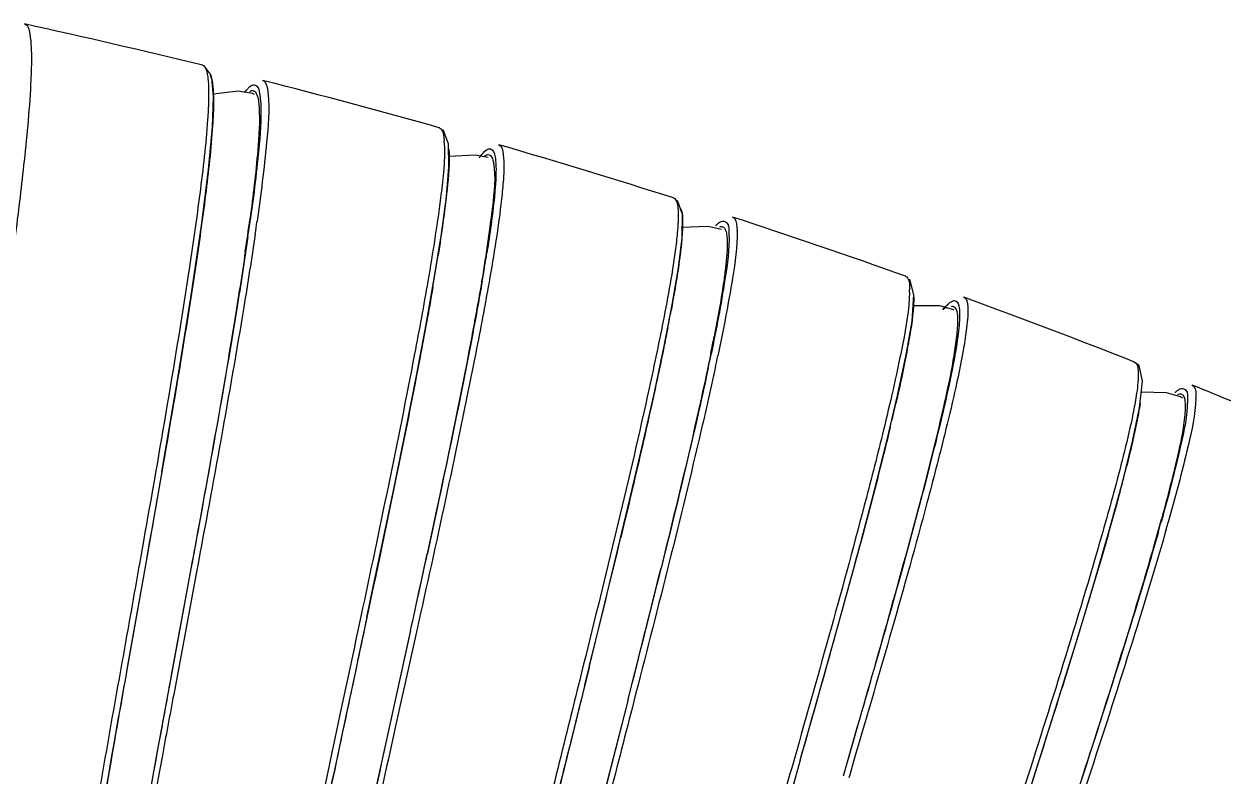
# Model space of a CAD drawing. Header units: millimetres. Extents: x 601 to 1195, y -13 to 407.
# Drawn here: x 1053.07 to 1067.72, y 325.05 to 334.24 of the extents above; entities that cross this region are included whole.
import ezdxf

# ---------------------------------------------------------------- set-up
doc = ezdxf.new("R2010")
doc.units = ezdxf.units.MM
doc.header["$LTSCALE"] = 0.1

msp = doc.modelspace()

# ---------------------------------------------------------------- linework, layer by layer
at = {"color": 7, "linetype": 'Continuous'}
for p, q in [((1055.2669, 333.7287), (1055.2442, 333.7358)), ((1055.3539, 333.6164), (1055.2669, 333.7287)), ((1055.6829, 333.4174), (1055.3815, 333.3826)), ((1055.8603, 333.389), (1055.6829, 333.4174)), ((1055.7638, 333.4028), (1055.7833, 333.4286)), ((1055.7833, 333.4286), (1055.8009, 333.4493)), ((1055.8858, 333.3788), (1055.8604, 333.3889)), ((1058.257, 332.7765), (1058.1896, 332.9452)), ((1058.2608, 332.4933), (1058.257, 332.7765)), ((1058.5815, 332.6389), (1058.2591, 332.6186)), ((1058.7409, 332.6064), (1058.5815, 332.6389)), ((1061.1157, 331.9107), (1061.0553, 332.0829)), ((1061.1093, 331.6256), (1061.1157, 331.9107)), ((1061.4246, 331.7666), (1061.0981, 331.7535)), ((1061.5933, 331.7272), (1061.4246, 331.7666)), ((1061.6384, 331.7266), (1061.6422, 331.717)), ((1063.9441, 330.9321), (1063.8936, 331.1202)), ((1058.6528, 331.0521), (1058.6442, 331.0016)), ((1064.2586, 330.7949), (1063.934, 330.797)), ((1064.4145, 330.752), (1064.2586, 330.7949)), ((1064.3265, 330.7762), (1064.3136, 330.7608)), ((1060.9794, 330.7595), (1060.9753, 330.7377)), ((1064.4335, 330.7425), (1064.4145, 330.752)), ((1066.6947, 330.0656), (1066.6275, 330.1102)), ((1066.7369, 329.8739), (1066.6947, 330.0656)), ((1066.7008, 329.5491), (1066.7369, 329.8739)), ((1067.0312, 329.7339), (1066.7221, 329.7407)), ((1067.201, 329.6822), (1067.0312, 329.7339)), ((1067.2262, 329.6686), (1067.2011, 329.6822)), ((1060.7344, 329.5723), (1060.7126, 329.4742)), ((1063.6539, 329.312), (1063.6415, 329.2606)), ((1063.6415, 329.2606), (1063.6331, 329.2258)), ((1054.7508, 328.7685), (1054.5668, 327.7205)), ((1058.0722, 328.126), (1057.9949, 327.7654)), ((1058.076, 328.1373), (1057.997, 327.7707)), ((1060.3952, 328.1058), (1060.3617, 327.9659)), ((1054.5267, 327.9198), (1054.4945, 327.7378)), ((1054.5984, 327.8992), (1054.5675, 327.7248)), ((1063.3017, 327.9362), (1063.2868, 327.8806)), ((1054.5668, 327.7205), (1054.3305, 326.3907)), ((1054.5668, 327.7205), (1054.3336, 326.4006)), ((1060.883, 327.7133), (1060.8524, 327.5891)), ((1060.8886, 327.7281), (1060.8571, 327.601)), ((1055.1067, 327.5807), (1054.8671, 326.2833)), ((1055.1068, 327.5815), (1054.8697, 326.2966)), ((1055.1796, 327.5673), (1054.8962, 326.0477)), ((1066.2181, 327.6572), (1066.1882, 327.5553)), ((1057.2565, 326.9852), (1057.3035, 327.2072)), ((1057.9142, 327.0395), (1057.8638, 326.8111)), ((1057.7915, 326.8275), (1057.3521, 324.8262)), ((1057.7914, 326.8271), (1057.7639, 326.7017)), ((1057.7639, 326.7017), (1057.4534, 325.2892)), ((1054.3305, 326.3907), (1054.2972, 326.2027)), ((1059.9067, 326.4148), (1059.8479, 326.177)), ((1059.9802, 326.4029), (1059.9699, 326.3612)), ((1059.9196, 326.1583), (1059.9698, 326.3612)), ((1059.9699, 326.3612), (1059.9198, 326.1592)), ((1062.8641, 326.3432), (1062.823, 326.1966)), ((1065.7631, 326.1568), (1065.7511, 326.1182)), ((1060.4491, 325.9833), (1059.9238, 323.9248)), ((1060.4492, 325.9839), (1060.1495, 324.8107)), ((1062.5537, 325.2437), (1062.6881, 325.718)), ((1063.2202, 325.5455), (1063.1959, 325.4615)), ((1063.2212, 325.5472), (1063.1967, 325.4626)), ((1063.1967, 325.4626), (1063.0767, 325.05)), ((1063.1959, 325.4615), (1063.0767, 325.05)), ((1062.4824, 325.2639), (1062.4703, 325.2212)), ((1063.2272, 325.2999), (1063.1588, 325.0663)), ((1063.1588, 325.0663), (1063.1479, 325.0291))]:
    msp.add_line(p, q, dxfattribs=at)
for points in [[(1055.3846, 333.3478), (1055.3635, 333.5813), (1055.3539, 333.6164)], [(1054.7508, 328.7685), (1054.9457, 329.9103), (1055.109, 330.9208), (1055.2354, 331.7755), (1055.3227, 332.4623), (1055.3714, 332.9818), (1055.3846, 333.3478)], [(1057.3035, 327.2072), (1057.4495, 327.9002), (1057.5937, 328.5946), (1057.7328, 329.2784), (1057.8634, 329.9403), (1057.9822, 330.5692), (1058.0853, 331.1524), (1058.1691, 331.6772), (1058.2291, 332.1291), (1058.2608, 332.4933)], [(1060.8864, 330.2833), (1060.9886, 330.8075), (1061.0646, 331.26), (1061.1093, 331.6256)], [(1063.8506, 330.1987), (1063.92, 330.6098), (1063.9441, 330.9321)], [(1060.6224, 329.0754), (1060.763, 329.7018), (1060.8864, 330.2833)], [(1063.6085, 329.1247), (1063.7444, 329.698), (1063.8506, 330.1987)], [(1066.4917, 328.6358), (1066.616, 329.1362), (1066.7008, 329.5491)], [(1060.3062, 327.7351), (1060.4689, 328.4161), (1060.6224, 329.0754)], [(1063.2723, 327.8264), (1063.4492, 328.4957), (1063.6085, 329.1247)], [(1066.1537, 327.438), (1066.3353, 328.0642), (1066.4917, 328.6358)], [(1059.9698, 326.3612), (1060.138, 327.044), (1060.3062, 327.7351)], [(1062.6881, 325.718), (1062.8869, 326.4246), (1063.0832, 327.1316), (1063.2723, 327.8264)], [(1065.7403, 326.0836), (1065.9535, 326.7732), (1066.1537, 327.438)], [(1054.8697, 326.2966), (1054.6839, 325.285), (1054.5079, 324.3019)], [(1065.1552, 324.2397), (1065.2972, 324.6831), (1065.5198, 325.3826), (1065.7403, 326.0836)]]:
    msp.add_lwpolyline(points, dxfattribs=at)
for centre, radius, start, end in [((1034.1562, 247.7852), 88.5, 76.212104, 77.658148), ((1034.1562, 247.7852), 88.4997, 74.275274, 75.721318), ((1058.1305, 332.9362), 0.038, 69.20358, 73.95274), ((1057.268, 332.7372), 0.9368, 4.10946, 4.51209), ((1057.1746, 332.7306), 1.0305, 3.22506, 4.10154), ((1034.1562, 247.7852), 88.4997, 72.338608, 73.784652), ((1021.9004, 336.4564), 34.2381, 351.60335, 352.2888), ((1021.9486, 336.5541), 34.2101, 351.74312, 352.08631), ((1020.5086, 336.8842), 35.7658, 351.62015, 351.87535), ((1061.8602, 331.4604), 0.4619, 134.64178, 137.42458), ((1034.1562, 247.7852), 88.4997, 70.401943, 71.847986), ((1060.8799, 331.6835), 0.902, 1.90645, 2.38502), ((1027.3108, 336.3499), 31.2102, 350.17688, 350.90194), ((1034.0508, 335.353), 24.9814, 350.18785, 351.00746), ((1063.8277, 331.1221), 0.0381, 63.34576, 70.08924), ((1062.8351, 330.9817), 1.0555, 358.77443, 0.49492), ((1034.1562, 247.7852), 88.4999, 68.465274, 69.911318), ((1037.8357, 335.0552), 23.539, 348.92527, 349.43084), ((1036.9171, 335.2338), 25.0514, 348.45641, 348.92565), ((1028.8381, 336.9936), 33.3258, 347.93547, 348.24515), ((1027.4494, 337.412), 34.8548, 347.81159, 348.03157), ((1054.5871, 331.9972), 9.4358, 349.43182, 349.74721), ((1067.4752, 329.3705), 0.4996, 132.56571, 133.18772), ((1067.4404, 329.4086), 0.4481, 131.19427, 132.57894), ((1034.1562, 247.7852), 88.4996, 66.528769, 67.974813), ((1034.4925, 336.3331), 29.9947, 346.4629, 347.03076), ((1063.1854, 330.1448), 3.5643, 351.09418, 351.26184), ((1063.4002, 330.1119), 3.347, 351.25966, 351.64451), ((1066.564, 329.6852), 0.8243, 358.38117, 359.44775), ((1043.8925, 334.5634), 23.3634, 345.05888, 345.58874), ((1047.657, 333.593), 19.4758, 345.59738, 345.8572), ((1035.0532, 336.9923), 33.1071, 343.95093, 344.57702), ((1035.3249, 337.022), 32.8596, 344.12302, 344.36167), ((1033.9875, 337.526), 34.3675, 343.99797, 344.14748), ((848.4395, 378.869), 217.9498, 346.070642, 346.493584), ((934.3847, 362.4907), 133.4677, 344.286139, 344.9706), ((721.6875, 400.2289), 344.0257, 347.680596, 347.8405), ((716.4696, 401.7049), 349.4384, 347.626754, 347.785028), ((805.4944, 390.8696), 263.082, 345.721278, 346.081875), ((801.0684, 392.2599), 267.7143, 345.666678, 346.023598), ((729.5344, 419.86), 346.1996, 344.139293, 344.303162), ((867.809, 387.9173), 207.3649, 342.195199, 342.661207), ((1317.2721, 268.2087), 266.0149, 167.609315, 167.927009)]:
    msp.add_arc(centre, radius, start, end, dxfattribs=at)
for points, knots in [([(1053.0725, 334.2396), (1053.1168, 334.2302), (1053.1559, 334.0354), (1053.1574, 333.9075), (1053.1571, 333.801)], [0, 0, 0, 0, 0.2987676, 1, 1, 1, 1]), ([(1053.1571, 333.801), (1053.1568, 333.7214), (1053.1437, 333.3093), (1053.1036, 332.8987), (1053.0683, 332.568)], [0, 0, 0, 0, 0.1932812, 1, 1, 1, 1]), ([(1055.2482, 333.7347), (1055.2714, 333.7292), (1055.2924, 333.6885), (1055.3012, 333.6545), (1055.304, 333.6419)], [0, 0, 0, 0, 0.6495114, 1, 1, 1, 1]), ([(1055.304, 333.6419), (1055.3087, 333.621), (1055.3258, 333.5058), (1055.3244, 333.389), (1055.3217, 333.2942)], [0, 0, 0, 0, 0.1838974, 1, 1, 1, 1]), ([(1055.3401, 333.6157), (1055.366, 333.5734), (1055.3824, 333.4302), (1055.3843, 333.2952), (1055.3819, 333.2072)], [0, 0, 0, 0, 0.3605517, 1, 1, 1, 1]), ([(1055.9836, 333.5508), (1055.9926, 333.5485), (1056.0437, 333.5069), (1056.0443, 333.4356), (1056.0493, 333.3832)], [0, 0, 0, 0, 0.1500787, 1, 1, 1, 1]), ([(1055.8009, 333.4493), (1055.8092, 333.4586), (1055.8249, 333.4744), (1055.8431, 333.4875), (1055.8518, 333.4919)], [0, 0, 0, 0, 0.5596836, 1, 1, 1, 1]), ([(1055.8287, 333.4169), (1055.8354, 333.4207), (1055.8486, 333.4266), (1055.8633, 333.4267), (1055.8695, 333.425)], [0, 0, 0, 0, 0.5456222, 1, 1, 1, 1]), ([(1055.8518, 333.4919), (1055.8692, 333.5008), (1055.9359, 333.487), (1055.94, 333.4229), (1055.9461, 333.3899)], [0, 0, 0, 0, 0.3681065, 1, 1, 1, 1]), ([(1055.8695, 333.425), (1055.874, 333.4239), (1055.8829, 333.4196), (1055.89, 333.4129), (1055.8933, 333.409)], [0, 0, 0, 0, 0.47291, 1, 1, 1, 1]), ([(1055.8933, 333.409), (1055.9002, 333.401), (1055.9304, 333.3444), (1055.9352, 333.2792), (1055.9391, 333.2266)], [0, 0, 0, 0, 0.166184, 1, 1, 1, 1]), ([(1055.3217, 333.2942), (1055.3196, 333.2203), (1055.2987, 332.8429), (1055.2541, 332.4673), (1055.2152, 332.1659)], [0, 0, 0, 0, 0.1956601, 1, 1, 1, 1]), ([(1055.954, 333.3329), (1055.9731, 333.1459), (1055.934, 332.645), (1055.8756, 332.1516), (1055.8328, 331.844)], [0, 0, 0, 0, 0.3770676, 1, 1, 1, 1]), ([(1056.0493, 333.3832), (1056.0681, 333.1883), (1056.0243, 332.6657), (1055.9613, 332.1509), (1055.9155, 331.8295)], [0, 0, 0, 0, 0.3761991, 1, 1, 1, 1]), ([(1055.9461, 333.3899), (1055.9477, 333.3809), (1055.9507, 333.362), (1055.953, 333.3429), (1055.954, 333.3329)], [0, 0, 0, 0, 0.4753821, 1, 1, 1, 1]), ([(1055.3819, 333.2072), (1055.38, 333.1375), (1055.3613, 332.7841), (1055.3206, 332.4324), (1055.285, 332.1506)], [0, 0, 0, 0, 0.1971522, 1, 1, 1, 1]), ([(1055.9391, 333.2266), (1055.9519, 333.05), (1055.9195, 332.592), (1055.8663, 332.1393), (1055.8289, 331.8623)], [0, 0, 0, 0, 0.3878534, 1, 1, 1, 1]), ([(1058.144, 332.9717), (1058.1524, 332.9685), (1058.1972, 332.9262), (1058.198, 332.8603), (1058.2019, 332.8109)], [0, 0, 0, 0, 0.1534654, 1, 1, 1, 1]), ([(1058.2034, 332.7886), (1058.2155, 332.5747), (1058.1489, 332.0059), (1058.0631, 331.4457), (1058.0026, 331.0966)], [0, 0, 0, 0, 0.3768416, 1, 1, 1, 1]), ([(1058.2591, 332.7122), (1058.2714, 332.5466), (1058.2308, 332.1102), (1058.1707, 331.6804), (1058.1283, 331.4148)], [0, 0, 0, 0, 0.3816965, 1, 1, 1, 1]), ([(1058.6741, 332.659), (1058.6988, 332.6864), (1058.7771, 332.7581), (1058.8158, 332.6609), (1058.8226, 332.6272)], [0, 0, 0, 0, 0.5176985, 1, 1, 1, 1]), ([(1058.8696, 332.7645), (1058.9116, 332.7521), (1058.9385, 332.5654), (1058.9321, 332.4422), (1058.9254, 332.341)], [0, 0, 0, 0, 0.3011395, 1, 1, 1, 1]), ([(1053.0683, 332.568), (1053.0368, 332.273), (1052.8694, 330.8833), (1052.6624, 329.4989), (1052.498, 328.4083)], [0, 0, 0, 0, 0.212011, 1, 1, 1, 1]), ([(1058.6312, 332.6057), (1058.6383, 332.6155), (1058.6522, 332.6337), (1058.6669, 332.6511), (1058.6741, 332.659)], [0, 0, 0, 0, 0.5303515, 1, 1, 1, 1]), ([(1058.8048, 332.5413), (1058.8349, 332.3652), (1058.7752, 331.8594), (1058.7069, 331.3687), (1058.6528, 331.0521)], [0, 0, 0, 0, 0.3574583, 1, 1, 1, 1]), ([(1058.6893, 332.6217), (1058.6994, 332.6297), (1058.7183, 332.6425), (1058.7422, 332.6452), (1058.7513, 332.6425)], [0, 0, 0, 0, 0.576913, 1, 1, 1, 1]), ([(1058.7513, 332.6425), (1058.7581, 332.6405), (1058.7719, 332.6315), (1058.7805, 332.618), (1058.7844, 332.6103)], [0, 0, 0, 0, 0.4477753, 1, 1, 1, 1]), ([(1058.7844, 332.6103), (1058.7893, 332.6008), (1058.7976, 332.5781), (1058.8026, 332.5545), (1058.8048, 332.5413)], [0, 0, 0, 0, 0.4434219, 1, 1, 1, 1]), ([(1058.8226, 332.6272), (1058.8266, 332.6073), (1058.8403, 332.4973), (1058.8352, 332.3861), (1058.8295, 332.296)], [0, 0, 0, 0, 0.1832529, 1, 1, 1, 1]), ([(1058.8295, 332.296), (1058.826, 332.2387), (1058.8017, 331.9549), (1058.7606, 331.6728), (1058.7252, 331.4482)], [0, 0, 0, 0, 0.2016348, 1, 1, 1, 1]), ([(1058.9254, 332.341), (1058.9201, 332.2603), (1058.8792, 331.8389), (1058.8094, 331.421), (1058.75, 331.0838)], [0, 0, 0, 0, 0.1910953, 1, 1, 1, 1]), ([(1055.2152, 332.1659), (1055.1767, 331.868), (1054.9721, 330.4486), (1054.7239, 329.036), (1054.5267, 327.9198)], [0, 0, 0, 0, 0.2094597, 1, 1, 1, 1]), ([(1055.285, 332.1506), (1055.2476, 331.8545), (1055.0448, 330.4331), (1054.7962, 329.0189), (1054.5984, 327.8992)], [0, 0, 0, 0, 0.2079241, 1, 1, 1, 1]), ([(1061.0063, 332.1137), (1061.0088, 332.1129), (1061.0138, 332.1107), (1061.0182, 332.1075), (1061.0203, 332.1057)], [0, 0, 0, 0, 0.4894345, 1, 1, 1, 1]), ([(1061.0547, 332.0213), (1061.058, 332.0011), (1061.0678, 331.8904), (1061.0596, 331.7791), (1061.0513, 331.689)], [0, 0, 0, 0, 0.1842297, 1, 1, 1, 1]), ([(1061.0867, 331.994), (1061.1111, 331.9533), (1061.1192, 331.8129), (1061.1132, 331.6832), (1061.1055, 331.598)], [0, 0, 0, 0, 0.3563128, 1, 1, 1, 1]), ([(1061.5356, 331.7891), (1061.544, 331.7973), (1061.5597, 331.8115), (1061.5773, 331.8235), (1061.5857, 331.8277)], [0, 0, 0, 0, 0.5536428, 1, 1, 1, 1]), ([(1061.5857, 331.8277), (1061.6064, 331.8383), (1061.6942, 331.8086), (1061.6805, 331.7225), (1061.6826, 331.6763)], [0, 0, 0, 0, 0.3350807, 1, 1, 1, 1]), ([(1061.7273, 331.8805), (1061.7357, 331.8777), (1061.7814, 331.8367), (1061.7791, 331.77), (1061.7811, 331.721)], [0, 0, 0, 0, 0.1534191, 1, 1, 1, 1]), ([(1055.804, 331.6411), (1055.7614, 331.347), (1055.5486, 329.9904), (1055.3015, 328.6396), (1055.1068, 327.5815)], [0, 0, 0, 0, 0.2164933, 1, 1, 1, 1]), ([(1055.8926, 331.6719), (1055.8488, 331.3744), (1055.6308, 330.0028), (1055.3785, 328.6371), (1055.1796, 327.5673)], [0, 0, 0, 0, 0.2164945, 1, 1, 1, 1]), ([(1061.0513, 331.689), (1061.0446, 331.6149), (1060.9988, 331.2339), (1060.9277, 330.8564), (1060.8675, 330.553)], [0, 0, 0, 0, 0.1938088, 1, 1, 1, 1]), ([(1061.6826, 331.6763), (1061.6912, 331.4906), (1061.6187, 330.9948), (1061.5283, 330.5084), (1061.465, 330.2043)], [0, 0, 0, 0, 0.3743699, 1, 1, 1, 1]), ([(1061.7814, 331.7135), (1061.7879, 331.5198), (1061.7097, 331.0051), (1061.6134, 330.4996), (1061.5465, 330.1841)], [0, 0, 0, 0, 0.3753153, 1, 1, 1, 1]), ([(1061.5704, 331.7604), (1061.5762, 331.7627), (1061.5878, 331.7659), (1061.5999, 331.7647), (1061.6051, 331.763)], [0, 0, 0, 0, 0.5353491, 1, 1, 1, 1]), ([(1061.6051, 331.763), (1061.6121, 331.7606), (1061.6264, 331.7502), (1061.6347, 331.7352), (1061.6384, 331.7266)], [0, 0, 0, 0, 0.4430653, 1, 1, 1, 1]), ([(1061.6422, 331.717), (1061.6496, 331.6962), (1061.6729, 331.5567), (1061.6571, 331.4156), (1061.6446, 331.2982)], [0, 0, 0, 0, 0.1576957, 1, 1, 1, 1]), ([(1061.1055, 331.598), (1061.1004, 331.5411), (1061.0687, 331.2602), (1061.0205, 330.9814), (1060.9794, 330.7595)], [0, 0, 0, 0, 0.2018309, 1, 1, 1, 1]), ([(1055.7715, 331.4568), (1055.7296, 331.1723), (1055.5254, 329.8773), (1055.2909, 328.5874), (1055.1067, 327.5807)], [0, 0, 0, 0, 0.2193394, 1, 1, 1, 1]), ([(1061.6446, 331.2982), (1061.6382, 331.2383), (1061.6008, 330.9446), (1061.5473, 330.6532), (1061.5021, 330.4218)], [0, 0, 0, 0, 0.203653, 1, 1, 1, 1]), ([(1058.0026, 331.0966), (1057.9512, 330.7996), (1057.698, 329.4304), (1057.4104, 328.0678), (1057.184, 327.0005)], [0, 0, 0, 0, 0.2164777, 1, 1, 1, 1]), ([(1058.75, 331.0838), (1058.6992, 330.7959), (1058.4426, 329.4433), (1058.1478, 328.0983), (1057.9142, 327.0395)], [0, 0, 0, 0, 0.2123882, 1, 1, 1, 1]), ([(1058.6668, 331.0957), (1058.63, 330.8826), (1058.4487, 329.8934), (1058.2416, 328.9091), (1058.076, 328.1373)], [0, 0, 0, 0, 0.2150179, 1, 1, 1, 1]), ([(1063.8448, 331.1561), (1063.8529, 331.1521), (1063.8936, 331.1058), (1063.8901, 331.0404), (1063.8906, 330.9908)], [0, 0, 0, 0, 0.1537394, 1, 1, 1, 1]), ([(1058.0634, 331.0252), (1058.0128, 330.7322), (1057.7634, 329.3817), (1057.4798, 328.0378), (1057.2565, 326.9852)], [0, 0, 0, 0, 0.2164923, 1, 1, 1, 1]), ([(1058.6442, 331.0016), (1058.6083, 330.7934), (1058.4324, 329.832), (1058.2322, 328.8752), (1058.0722, 328.126)], [0, 0, 0, 0, 0.2161718, 1, 1, 1, 1]), ([(1063.8904, 330.9591), (1063.886, 330.7497), (1063.786, 330.2044), (1063.6663, 329.6682), (1063.5859, 329.3365)], [0, 0, 0, 0, 0.3802735, 1, 1, 1, 1]), ([(1063.9408, 330.9013), (1063.9415, 330.8656), (1063.9335, 330.6695), (1063.9008, 330.4755), (1063.8723, 330.3177)], [0, 0, 0, 0, 0.1821432, 1, 1, 1, 1]), ([(1064.3601, 330.8171), (1064.385, 330.8398), (1064.4646, 330.8955), (1064.4926, 330.8027), (1064.4972, 330.77)], [0, 0, 0, 0, 0.504639, 1, 1, 1, 1]), ([(1064.4039, 330.7891), (1064.4079, 330.7898), (1064.4159, 330.7904), (1064.4238, 330.7888), (1064.4274, 330.7874)], [0, 0, 0, 0, 0.5192332, 1, 1, 1, 1]), ([(1064.4274, 330.7874), (1064.4307, 330.7862), (1064.4373, 330.7827), (1064.4426, 330.7776), (1064.4451, 330.7747)], [0, 0, 0, 0, 0.4825267, 1, 1, 1, 1]), ([(1064.4451, 330.7747), (1064.4683, 330.748), (1064.4803, 330.6389), (1064.4756, 330.5421), (1064.4697, 330.4771)], [0, 0, 0, 0, 0.3512628, 1, 1, 1, 1]), ([(1064.4972, 330.77), (1064.4998, 330.7508), (1064.5065, 330.645), (1064.495, 330.5392), (1064.4842, 330.4536)], [0, 0, 0, 0, 0.1837594, 1, 1, 1, 1]), ([(1064.5536, 330.901), (1064.5932, 330.8865), (1064.6096, 330.7068), (1064.5955, 330.5886), (1064.583, 330.4922)], [0, 0, 0, 0, 0.3025841, 1, 1, 1, 1]), ([(1060.8675, 330.553), (1060.8098, 330.262), (1060.5138, 328.877), (1060.1754, 327.5016), (1059.9067, 326.4148)], [0, 0, 0, 0, 0.2094517, 1, 1, 1, 1]), ([(1060.9363, 330.5337), (1060.9218, 330.4596), (1060.8576, 330.1385), (1060.7888, 329.8183), (1060.7344, 329.5723)], [0, 0, 0, 0, 0.2305061, 1, 1, 1, 1]), ([(1064.4697, 330.4771), (1064.4628, 330.4019), (1064.4058, 329.9882), (1064.3113, 329.5811), (1064.2317, 329.2488)], [0, 0, 0, 0, 0.1811024, 1, 1, 1, 1]), ([(1064.583, 330.4922), (1064.5726, 330.4114), (1064.5032, 329.9862), (1064.4033, 329.5668), (1064.3196, 329.2278)], [0, 0, 0, 0, 0.1892475, 1, 1, 1, 1]), ([(1064.4842, 330.4536), (1064.4745, 330.376), (1064.4098, 329.9698), (1064.3161, 329.5691), (1064.2375, 329.2456)], [0, 0, 0, 0, 0.1902346, 1, 1, 1, 1]), ([(1061.4618, 330.2207), (1061.4248, 330.039), (1061.245, 329.2002), (1061.0439, 328.3662), (1060.883, 327.7133)], [0, 0, 0, 0, 0.2161752, 1, 1, 1, 1]), ([(1063.8629, 330.2666), (1063.8536, 330.2168), (1063.8103, 329.9943), (1063.7615, 329.7729), (1063.7221, 329.6014)], [0, 0, 0, 0, 0.223612, 1, 1, 1, 1]), ([(1061.5185, 330.0532), (1061.4547, 329.7576), (1061.1423, 328.39), (1060.7947, 327.0307), (1060.5209, 325.9649)], [0, 0, 0, 0, 0.2155824, 1, 1, 1, 1]), ([(1061.4278, 330.028), (1061.3913, 329.857), (1061.2212, 329.0881), (1061.0357, 328.3227), (1060.8886, 327.7281)], [0, 0, 0, 0, 0.2221219, 1, 1, 1, 1]), ([(1066.6414, 330.1074), (1066.6461, 330.1056), (1066.6552, 330.0995), (1066.6617, 330.0908), (1066.6645, 330.0859)], [0, 0, 0, 0, 0.467827, 1, 1, 1, 1]), ([(1066.6645, 330.0859), (1066.6699, 330.0768), (1066.6781, 330.0535), (1066.6818, 330.0294), (1066.6832, 330.0157)], [0, 0, 0, 0, 0.432625, 1, 1, 1, 1]), ([(1066.6832, 330.0157), (1066.6852, 329.9962), (1066.6883, 329.8897), (1066.6738, 329.7837), (1066.6605, 329.698)], [0, 0, 0, 0, 0.1844061, 1, 1, 1, 1]), ([(1067.1453, 329.7458), (1067.1536, 329.753), (1067.1693, 329.7657), (1067.1864, 329.7765), (1067.1946, 329.7805)], [0, 0, 0, 0, 0.548536, 1, 1, 1, 1]), ([(1067.1946, 329.7805), (1067.2158, 329.7909), (1067.3028, 329.7696), (1067.2871, 329.6826), (1067.2869, 329.639)], [0, 0, 0, 0, 0.3511511, 1, 1, 1, 1]), ([(1067.3449, 329.8262), (1067.3527, 329.8231), (1067.3932, 329.7838), (1067.3887, 329.7222), (1067.3883, 329.6772)], [0, 0, 0, 0, 0.1573859, 1, 1, 1, 1]), ([(1066.6605, 329.698), (1066.649, 329.6243), (1066.5778, 329.2424), (1066.4801, 328.866), (1066.3985, 328.5631)], [0, 0, 0, 0, 0.1921265, 1, 1, 1, 1]), ([(1066.7067, 329.593), (1066.6986, 329.5409), (1066.653, 329.2861), (1066.5928, 329.0342), (1066.5425, 328.8343)], [0, 0, 0, 0, 0.2036882, 1, 1, 1, 1]), ([(1067.2869, 329.639), (1067.286, 329.4525), (1067.1775, 328.9553), (1067.0536, 328.4695), (1066.9681, 328.1642)], [0, 0, 0, 0, 0.3703581, 1, 1, 1, 1]), ([(1067.388, 329.6619), (1067.3825, 329.4673), (1067.2682, 328.9542), (1067.1371, 328.452), (1067.048, 328.1381)], [0, 0, 0, 0, 0.3736542, 1, 1, 1, 1]), ([(1067.1676, 329.7116), (1067.1757, 329.7154), (1067.1912, 329.7211), (1067.2081, 329.7197), (1067.2148, 329.717)], [0, 0, 0, 0, 0.5543812, 1, 1, 1, 1]), ([(1067.2148, 329.717), (1067.2193, 329.7151), (1067.2282, 329.7094), (1067.2346, 329.7011), (1067.2374, 329.6964)], [0, 0, 0, 0, 0.4706959, 1, 1, 1, 1]), ([(1067.2374, 329.6964), (1067.2424, 329.6883), (1067.2622, 329.636), (1067.2604, 329.579), (1067.2585, 329.5333)], [0, 0, 0, 0, 0.1721409, 1, 1, 1, 1]), ([(1060.7126, 329.4742), (1060.6884, 329.3661), (1060.5853, 328.9093), (1060.4782, 328.4535), (1060.3952, 328.1058)], [0, 0, 0, 0, 0.2366141, 1, 1, 1, 1]), ([(1067.2585, 329.5333), (1067.2509, 329.3577), (1067.1567, 328.905), (1067.0433, 328.461), (1066.968, 328.1877)], [0, 0, 0, 0, 0.3827761, 1, 1, 1, 1]), ([(1063.5859, 329.3365), (1063.5144, 329.0419), (1063.1667, 327.6789), (1062.7838, 326.3253), (1062.4824, 325.2639)], [0, 0, 0, 0, 0.2155653, 1, 1, 1, 1]), ([(1064.2317, 329.2488), (1064.1688, 328.9866), (1063.8533, 327.7463), (1063.5005, 326.5159), (1063.2202, 325.5455)], [0, 0, 0, 0, 0.2107158, 1, 1, 1, 1]), ([(1064.2375, 329.2456), (1064.1734, 328.982), (1063.8552, 327.7436), (1063.5017, 326.5147), (1063.2212, 325.5472)], [0, 0, 0, 0, 0.2121441, 1, 1, 1, 1]), ([(1064.3196, 329.2278), (1064.2503, 328.9473), (1063.9074, 327.6321), (1063.5277, 326.3269), (1063.2272, 325.2999)], [0, 0, 0, 0, 0.2126195, 1, 1, 1, 1]), ([(1063.6331, 329.2258), (1063.6089, 329.1263), (1063.5022, 328.6955), (1063.3898, 328.2661), (1063.3017, 327.9362)], [0, 0, 0, 0, 0.2307253, 1, 1, 1, 1]), ([(1066.3985, 328.5631), (1066.3221, 328.2797), (1065.9376, 326.932), (1065.5119, 325.5966), (1065.1741, 324.5416)], [0, 0, 0, 0, 0.2094833, 1, 1, 1, 1]), ([(1066.466, 328.5397), (1066.4477, 328.4714), (1066.3678, 328.1765), (1066.2839, 327.8826), (1066.2181, 327.6572)], [0, 0, 0, 0, 0.2314435, 1, 1, 1, 1]), ([(1066.931, 328.0325), (1066.8488, 327.7435), (1066.4493, 326.4024), (1066.0141, 325.0724), (1065.6714, 324.0285)], [0, 0, 0, 0, 0.2147458, 1, 1, 1, 1]), ([(1067.0233, 328.0519), (1066.9403, 327.7624), (1066.5375, 326.4197), (1066.0993, 325.088), (1065.7542, 324.0429)], [0, 0, 0, 0, 0.2148101, 1, 1, 1, 1]), ([(1066.8699, 327.8395), (1066.7897, 327.5605), (1066.408, 326.2846), (1065.9952, 325.0183), (1065.6714, 324.0285)], [0, 0, 0, 0, 0.2180265, 1, 1, 1, 1]), ([(1054.4945, 327.7378), (1054.4235, 327.3371), (1054.1677, 325.8963), (1053.9079, 324.456), (1053.7485, 323.4117)], [0, 0, 0, 0, 0.2780924, 1, 1, 1, 1]), ([(1066.1882, 327.5553), (1066.1558, 327.4451), (1066.017, 326.978), (1065.8739, 326.5123), (1065.7631, 326.1568)], [0, 0, 0, 0, 0.2357568, 1, 1, 1, 1]), ([(1069.0385, 327.1969), (1068.9471, 326.9063), (1068.5051, 325.5582), (1068.0275, 324.2223), (1067.6515, 323.1737)], [0, 0, 0, 0, 0.2147311, 1, 1, 1, 1]), ([(1057.184, 327.0005), (1057.0991, 326.6008), (1056.7938, 325.165), (1056.4844, 323.7297), (1056.2898, 322.6885)], [0, 0, 0, 0, 0.2784159, 1, 1, 1, 1]), ([(1057.2565, 326.9851), (1057.1715, 326.5842), (1056.8663, 325.1489), (1056.5568, 323.7141), (1056.3642, 322.6742)], [0, 0, 0, 0, 0.2792898, 1, 1, 1, 1]), ([(1057.2565, 326.9851), (1057.1819, 326.6318), (1056.9077, 325.3369), (1056.6314, 324.0424), (1056.4496, 323.0973)], [0, 0, 0, 0, 0.2728665, 1, 1, 1, 1]), ([(1057.8638, 326.8111), (1057.7776, 326.4215), (1057.4656, 325.0139), (1057.1501, 323.6069), (1056.9476, 322.584)], [0, 0, 0, 0, 0.2768013, 1, 1, 1, 1]), ([(1054.3336, 326.4006), (1054.2858, 326.1299), (1054.1156, 325.1607), (1053.9481, 324.1907), (1053.8426, 323.4893)], [0, 0, 0, 0, 0.2792666, 1, 1, 1, 1]), ([(1054.8671, 326.2833), (1054.8293, 326.0783), (1054.6884, 325.3131), (1054.5495, 324.5476), (1054.4533, 323.9862)], [0, 0, 0, 0, 0.2679355, 1, 1, 1, 1]), ([(1054.2972, 326.2027), (1054.251, 325.9424), (1054.0869, 325.011), (1053.9259, 324.0788), (1053.8241, 323.4051)], [0, 0, 0, 0, 0.2795941, 1, 1, 1, 1]), ([(1059.8479, 326.177), (1059.7501, 325.7823), (1059.3977, 324.3632), (1059.0415, 322.9447), (1058.8121, 321.9143)], [0, 0, 0, 0, 0.2781057, 1, 1, 1, 1]), ([(1059.9198, 326.1592), (1059.8208, 325.7576), (1059.4674, 324.3273), (1059.1089, 322.8978), (1058.8843, 321.8621)], [0, 0, 0, 0, 0.2807136, 1, 1, 1, 1]), ([(1059.9196, 326.1583), (1059.8218, 325.7632), (1059.4702, 324.3467), (1059.1143, 322.9308), (1058.8872, 321.903)], [0, 0, 0, 0, 0.2788631, 1, 1, 1, 1]), ([(1054.8962, 326.0477), (1054.8485, 325.7915), (1054.6777, 324.8697), (1054.51, 323.9472), (1054.4015, 323.2791)], [0, 0, 0, 0, 0.2780202, 1, 1, 1, 1]), ([(1060.5209, 325.9649), (1060.4205, 325.5738), (1060.0577, 324.1645), (1059.6912, 322.7559), (1059.4533, 321.7317)], [0, 0, 0, 0, 0.2774894, 1, 1, 1, 1]), ([(1062.4703, 325.2212), (1062.3596, 324.8315), (1061.9616, 323.4327), (1061.56, 322.0346), (1061.2981, 321.0187)], [0, 0, 0, 0, 0.2785904, 1, 1, 1, 1]), ([(1062.5537, 325.2437), (1062.4417, 324.8491), (1062.04, 323.4366), (1061.6339, 322.025), (1061.3714, 320.9997)], [0, 0, 0, 0, 0.2793357, 1, 1, 1, 1]), ([(1062.5538, 325.2438), (1062.4425, 324.8504), (1062.0445, 323.4455), (1061.6418, 322.0415), (1061.3832, 321.0223)], [0, 0, 0, 0, 0.2799302, 1, 1, 1, 1])]:
    msp.add_open_spline(points, degree=3, knots=knots, dxfattribs=at)
for points in [[(1061.0203, 332.1057), (1061.0434, 332.086), (1061.0498, 332.0513), (1061.0547, 332.0213)], [(1064.2961, 330.7478), (1064.316, 330.7722), (1064.3369, 330.7959), (1064.3601, 330.8171)]]:
    msp.add_open_spline(points, degree=3, dxfattribs=at)

doc.saveas('drawing.dxf')
